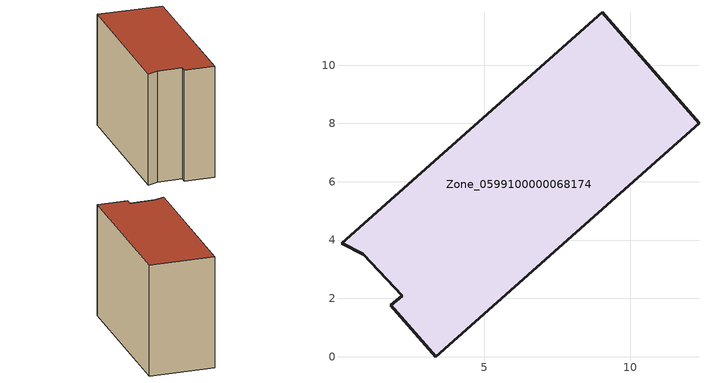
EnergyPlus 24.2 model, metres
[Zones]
Zone_0599100000068174
 floor ground (C_G): 2.19,2.1 0.85,3.51 0.1,3.9 9.05,11.81 12.36,8.01 3.34,0 1.8,1.76 z0
 wall outside (C_F): 3.34,0 12.36,8.01 9.05,11.81 0.1,3.9 0.85,3.51 2.19,2.1 1.8,1.76 3.34,0 z0:8.8
 roof outside (C_R): 0.85,3.51 2.19,2.1 1.8,1.76 3.34,0 12.36,8.01 9.05,11.81 0.1,3.9 z8.8
[BUILDING]
Pand.0599100000068174: North Axis=0; Terrain=City; Loads Convergence Tolerance Value=0.04; Temperature Convergence Tolerance Value=0.4; Solar Distribution=FullExterior; Maximum Number of Warmup Days=25; Minimum Number of Warmup Days=1
[Site:Location]
Rotterdam.The.Hague.AP_ZH_NLD Design_Conditions: Latitude=51.96; Longitude=4.45; Time Zone=1; Elevation=-4.5
[SITE:GROUNDTEMPERATURE:BUILDINGSURFACE]
18, 18, 18, 18, 18, 18, 18, 18, 18, 18, 18, 18
[MATERIAL] Thermal Absorptance=0.9; Solar Absorptance=0.7; Visible Absorptance=0.7
Name | Roughness | Thickness | Conductivity | Density | Specific Heat
G.TI.1946 | MediumSmooth | 0.15 | 1 | 540 | 1210
F.TI.1946 | Rough | 0.3 | 0.857143 | 1920 | 840
R.TI.1946 | MediumRough | 0.2 | 0.1 | 1500 | 1000
[CONSTRUCTION]
C_G: G.TI.1946
C_F: F.TI.1946
C_R: R.TI.1946
[ZONE]
Zone_0599100000068174: Type=1; Multiplier=1; Ceiling Height=Autocalculate; Volume=Autocalculate; Floor Area=autocalculate; Part of Total Floor Area=Yes
[ZONEINFILTRATION:DESIGNFLOWRATE]
Infil_Zone_0599100000068174: Zone or ZoneList or Space or SpaceList=Zone_0599100000068174; Schedule=AlwaysOn; Design Flow Rate Calculation Method=Flow/Area; Flow Rate per Floor Area=0.003; Constant Term Coefficient=1; Temperature Term Coefficient=0; Velocity Term Coefficient=0; Velocity Squared Term Coefficient=0
[HVACTEMPLATE:ZONE:IDEALLOADSAIRSYSTEM]
Zone_0599100000068174: Maximum Heating Supply Air Temperature=50; Minimum Cooling Supply Air Temperature=13; Maximum Heating Supply Air Humidity Ratio=0.0156; Minimum Cooling Supply Air Humidity Ratio=0.0077; Heating Limit=NoLimit; Cooling Limit=NoLimit; Dehumidification Control Type=ConstantSensibleHeatRatio; Cooling Sensible Heat Ratio=0.7; Dehumidification Setpoint=60; Humidification Control Type=None; Humidification Setpoint=30; Outdoor Air Method=None; Outdoor Air Flow Rate per Person=0.00944; Outdoor Air Flow Rate per Zone Floor Area=0; Outdoor Air Flow Rate per Zone=0; Demand Controlled Ventilation Type=None; Outdoor Air Economizer Type=NoEconomizer; Heat Recovery Type=None; Sensible Heat Recovery Effectiveness=0.7; Latent Heat Recovery Effectiveness=0.65
[ZONECONTROL:THERMOSTAT]
ThermostatControl_Zone_0599100000068174: Zone or ZoneList=Zone_0599100000068174; Control Type Schedule=DualSetpointControlType; Control 1=Thermostat_Zone_0599100000068174; Temperature Difference Between Cutout And Setpoint=0
[THERMOSTATSETPOINT:DUALSETPOINT]
Thermostat_Zone_0599100000068174: Heating Setpoint Temperature Schedule=HeatingSetpoint_Zone_0599100000068174; Cooling Setpoint Temperature Schedule=CoolingSetpoint_Zone_0599100000068174
[SCHEDULE:COMPACT]
HeatingSetpoint_Zone_0599100000068174: Through: 12/31, For: AllDays, Until: 24:00, 21
CoolingSetpoint_Zone_0599100000068174: Through: 12/31, For: AllDays, Until: 24:00, 24
DualSetpointControlType: Through: 12/31, For: AllDays, Until: 24:00, 4
AlwaysOn: Through: 12/31, For: AllDays, Until: 24:00, 1
